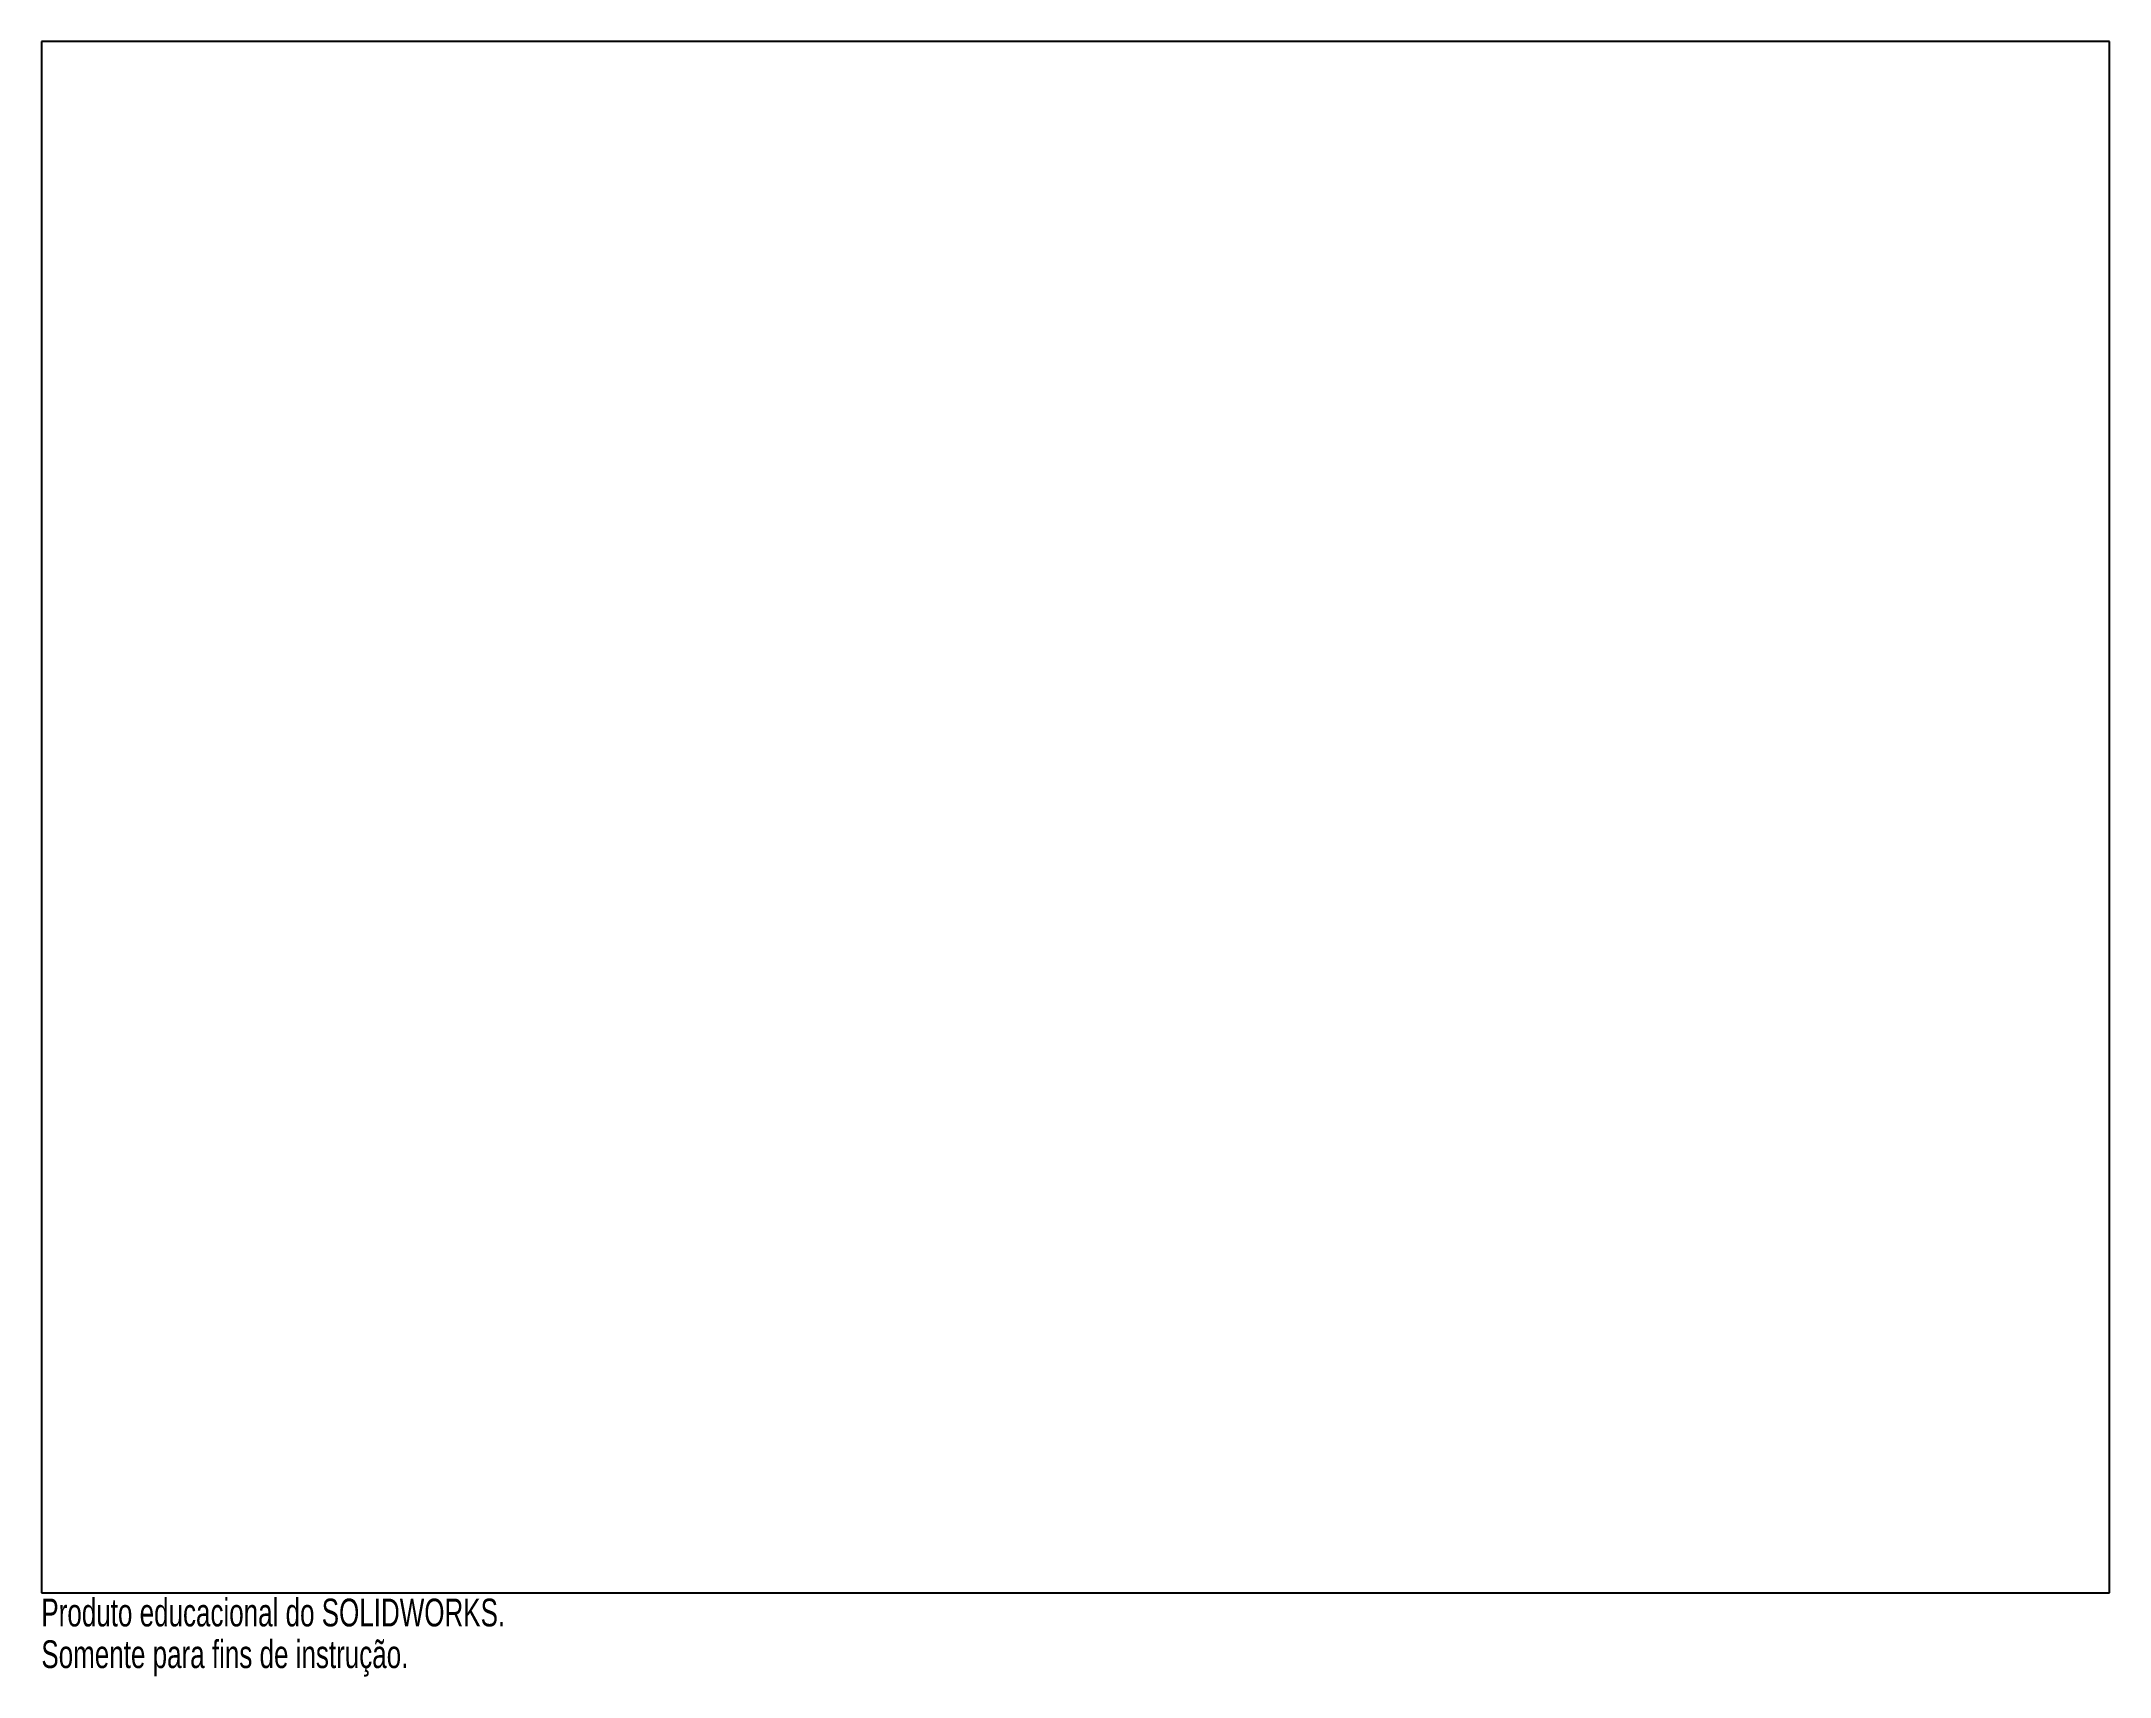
# Model space of a CAD drawing. Header units: millimetres. Extents: x 0 to 36, y -1.5 to 27.
import ezdxf

# ---------------------------------------------------------------- set-up
doc = ezdxf.new("R2010")
doc.units = ezdxf.units.MM
doc.styles.add('SLDTEXTSTYLE0', font='TXT', dxfattribs={"width": 0.7})

msp = doc.modelspace()

# ---------------------------------------------------------------- linework, layer by layer
at = {"color": 7, "linetype": 'Continuous', "lineweight": 25}
for p, q in [((36, 27), (0, 27)), ((0, 27), (0, 0)), ((36, 0), (36, 27)), ((0, 0), (36, 0))]:
    msp.add_line(p, q, dxfattribs=at)

# ---------------------------------------------------------------- texts
at = {"color": 7, "linetype": 'Continuous', "char_height": 0.48336, "attachment_point": 1, "style": 'SLDTEXTSTYLE0'}
for s, insert in [('Produto educacional do SOLIDWORKS.', (0, -0.102)), ('Somente para fins de instrução.', (0, -0.827))]:
    msp.add_mtext(s, dxfattribs=dict(at, insert=insert))

doc.saveas('drawing.dxf')
